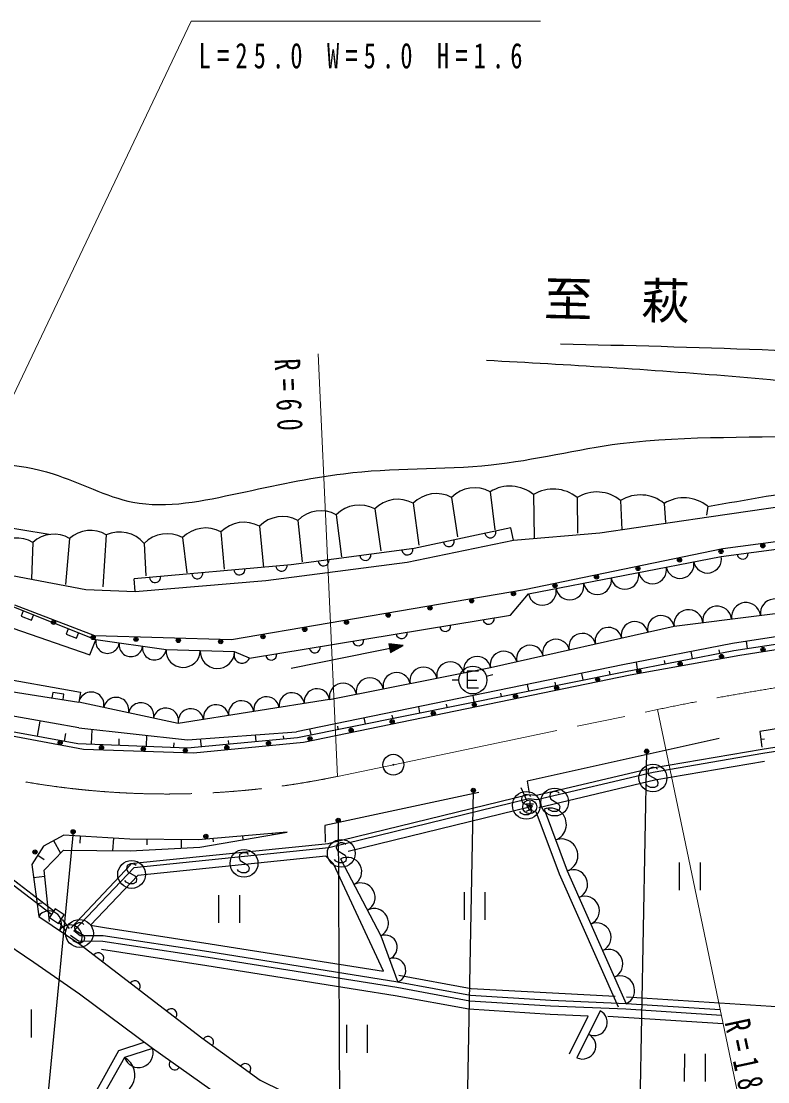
# Model space of a CAD drawing. Units: millimetres, scale not verified. Extents: x 40000 to 680000, y 20000 to 380000.
# Drawn here: x 335800 to 389482, y 236848 to 313068 of the extents above; entities that cross this region are included whole.
import ezdxf
from ezdxf.enums import TextEntityAlignment as Align

# ---------------------------------------------------------------- set-up
doc = ezdxf.new("R2010")
doc.units = ezdxf.units.MM
doc.header["$LTSCALE"] = 1000
doc.linetypes.add('CHAIN', pattern=[18.5, 12, -1.5, 3.5, -1.5])
for name, color, linetype, lineweight in [('M-BGD', 7, 'Continuous', 25), ('M-BMK', 2, 'CHAIN', 13), ('M-BMK-SRVR', 3, 'Continuous', 25), ('M-STR-HTXT', 7, 'Continuous', 13), ('M-STR-STRC', 7, 'Continuous', 25)]:
    doc.layers.add(name, color=color, linetype=linetype, lineweight=lineweight)
doc.layers.add('M-BMK-HTXT', color=7, linetype='Continuous')
doc.styles.add('ＭＳ ゴシック', font='')
doc.styles.get('ＭＳ ゴシック').set_extended_font_data('MS Gothic')

msp = doc.modelspace()

# ---------------------------------------------------------------- linework, layer by layer
at = {"layer": 'M-BGD'}
for p, q in [((369514, 279255), (369853, 276507)), ((372643, 279045), (372676, 275933)), ((363985, 278430), (364383, 275405)), ((366750, 278842), (367162, 276022)), ((375772, 278834), (375808, 276285)), ((378901, 278624), (378984, 276505)), ((382030, 278414), (382116, 277033)), ((385159, 278204), (385071, 277562)), ((358457, 277605), (358824, 274568)), ((361221, 278018), (361648, 275009)), ((352928, 276780), (353222, 273819)), ((355693, 277193), (356001, 274216)), ((341918, 276160), (341665, 272410)), ((347400, 275956), (347708, 273423)), ((350164, 276368), (350399, 273688)), ((336647, 275615), (336548, 272985)), ((339282, 275887), (338974, 272587)), ((344636, 275543), (344753, 273203)), ((372277, 271913), (386136, 274610)), ((370972, 270385), (372277, 271913)), ((352215, 267297), (370972, 270385)), ((340730, 267542), (341165, 268604)), ((388021, 267983), (387941, 268509)), ((355206, 266581), (363272, 268204)), ((384070, 267265), (383972, 267772)), ((386043, 267643), (385994, 267902)), ((380123, 266508), (380029, 266995)), ((382096, 266886), (382048, 267135)), ((369237, 265993), (369718, 266129)), ((376202, 265729), (376107, 266200)), ((378158, 266122), (378110, 266361)), ((367275, 265712), (366775, 265709)), ((367875, 265720), (368555, 265720)), ((372290, 264942), (372198, 265402)), ((374246, 265335), (374199, 265568)), ((368378, 264155), (368288, 264603)), ((370334, 264549), (370289, 264776)), ((364467, 263369), (364379, 263805)), ((366422, 263762), (366378, 263983)), ((360555, 262582), (360469, 263006)), ((362511, 262975), (362467, 263190)), ((336961, 261690), (337159, 262771)), ((356643, 261795), (356560, 262207)), ((358599, 262189), (358557, 262398)), ((338907, 261333), (339007, 261880)), ((340866, 261117), (340907, 262172)), ((342837, 261040), (342855, 261498)), ((344808, 260963), (344838, 261738)), ((348752, 260942), (348700, 261489)), ((352702, 261317), (352658, 261788)), ((354677, 261505), (354657, 261721)), ((385990, 261516), (372187, 258450)), ((388982, 261461), (389256, 261493)), ((346779, 260887), (346791, 261204)), ((350727, 261130), (350703, 261384)), ((372187, 258450), (372322, 257597)), ((368711, 257650), (357631, 255257)), ((372156, 257061), (371741, 257970)), ((372363, 257006), (372363, 256686)), ((372439, 256615), (359312, 253387)), ((372103, 256826), (372623, 256826)), ((354921, 254780), (348521, 254244)), ((348646, 253706), (354921, 254780)), ((353854, 254691), (353858, 254645)), ((357631, 255257), (357667, 254069)), ((338861, 254569), (337402, 253789)), ((338131, 254179), (338619, 253268)), ((343616, 254281), (338861, 254569)), ((340050, 254497), (340019, 253989)), ((342427, 254353), (342373, 253451)), ((348521, 254244), (343616, 254281)), ((343881, 252555), (357897, 253975)), ((344842, 254272), (344839, 253886)), ((347295, 254254), (347290, 253633)), ((349588, 254334), (349607, 254104)), ((351721, 254512), (351744, 254236)), ((331975, 253497), (337972, 248885)), ((332120, 253764), (338155, 249122)), ((337402, 253789), (336568, 252462)), ((336985, 253126), (337452, 252832)), ((337461, 252063), (338838, 253496)), ((338838, 253496), (343623, 253436)), ((343623, 253436), (348646, 253706)), ((343911, 252257), (357927, 253676)), ((336568, 252462), (337056, 248736)), ((339359, 247895), (343693, 252463)), ((383112, 252614), (383111, 250614)), ((384631, 250614), (384632, 252614)), ((336690, 251531), (337502, 251637)), ((337823, 248369), (337461, 252063)), ((339577, 247689), (343911, 252257)), ((349993, 250271), (349993, 248271)), ((351513, 248270), (351513, 250270)), ((367648, 250477), (367647, 248477)), ((369167, 248476), (369168, 250476)), ((336714, 245412), (330412, 249655)), ((336934, 249668), (337310, 249717)), ((337056, 248736), (340026, 246729)), ((338746, 248507), (339255, 247867)), ((338512, 248320), (339020, 247681)), ((339980, 243155), (336714, 245412)), ((345233, 239246), (339980, 243155)), ((379287, 242458), (373875, 242691)), ((386056, 242025), (379287, 242458)), ((379319, 242957), (392211, 242131)), ((336542, 240033), (336543, 242033)), ((379270, 242059), (373858, 242291)), ((377417, 241954), (375760, 238581)), ((386141, 241618), (379262, 242059)), ((359190, 240940), (359189, 238940)), ((360709, 238939), (360710, 240939)), ((375222, 238845), (376562, 241574)), ((386268, 241009), (377980, 241540)), ((383481, 238863), (383480, 236863)), ((385000, 236863), (385001, 238863))]:
    msp.add_line(p, q, dxfattribs=at)
for points in [[(371194, 275770), (377404, 276295), (385246, 277440), (398282, 279344), (402142, 279780), (410594, 280512), (424183, 280823), (442213, 280944), (448828, 280916), (459834, 279154), (469970, 277403), (479210, 276422), (490639, 276002), (501549, 276415)], [(292140, 278839), (309200, 276826), (321655, 275372), (332720, 273677), (340440, 272220), (343993, 272085), (343916, 272989)], [(404199, 277510), (386255, 275143), (371979, 272212), (350909, 268605), (341103, 268888), (335333, 271093)], [(386136, 274610), (390826, 275224), (400206, 276529), (409219, 277219), (418983, 277448), (428592, 277600), (438451, 277367), (450885, 276848)], [(371012, 276652), (364061, 275176), (355205, 274007), (343916, 272989)], [(343993, 272085), (353393, 272862), (363544, 274193), (371194, 275770), (371012, 276652)], [(357975, 264317), (369549, 266617), (382741, 269599), (395164, 271157), (408784, 272666), (418146, 273603), (430596, 272797)], [(310914, 272376), (314491, 270550), (317822, 268335), (321247, 266318), (324908, 264672), (332439, 262207), (340276, 260763), (348195, 260486), (356088, 261257), (379595, 266086), (387476, 267496), (395425, 268763), (403376, 269626), (411360, 270092), (419357, 270232), (427320, 270058), (435285, 269493), (447409, 268389), (455385, 268250), (463373, 268769), (470321, 269677)], [(341165, 268604), (335024, 271052), (324331, 272393)], [(434990, 270742), (427007, 271289), (418962, 271427), (410914, 270991), (402889, 270395), (394870, 269559), (386933, 268356), (379050, 266802), (355591, 262009)], [(335948, 270683), (335800, 270312), (336543, 270016), (336691, 270387)], [(339948, 262278), (332343, 263621), (325354, 266886), (319540, 269899)], [(325958, 270559), (334577, 269657), (340730, 267542)], [(355665, 261598), (379136, 266319), (387030, 267832), (394958, 269043), (402923, 269907), (410913, 270404), (418942, 270560), (426949, 270424), (434902, 269825)], [(316108, 269687), (321011, 266777), (324585, 265165), (332096, 262583), (339880, 261155), (347765, 260849), (355665, 261598)], [(339179, 269396), (339031, 269024), (339774, 268728), (339922, 269100)], [(352215, 267297), (351140, 267742), (346212, 267895), (341165, 268604)], [(329860, 266314), (333588, 266004), (340074, 264839), (339944, 264139)], [(368675, 266360), (367875, 266360), (367875, 265160), (368675, 265160)], [(330719, 265407), (333384, 265162), (339944, 264139)], [(338805, 264316), (338867, 264712), (338076, 264835), (338014, 264440)], [(357975, 264317), (347096, 262597), (339944, 264139)], [(411185, 264306), (404052, 263992), (394113, 262855), (388915, 262029), (389048, 260894)], [(389087, 260760), (400667, 262561), (410677, 263408), (414731, 263536), (419765, 263411), (426758, 262958), (432323, 262453)], [(389133, 260464), (400703, 262263), (410694, 263109), (414732, 263236), (419752, 263111), (426735, 262659), (432295, 262154)], [(339948, 262278), (347747, 261417), (355591, 262009)], [(357856, 253968), (372277, 257501), (372859, 257435), (381181, 259402), (389082, 260759)], [(357927, 253676), (372296, 257197), (372877, 257131), (381241, 259108), (389133, 260464)], [(389234, 259872), (381361, 258520), (373015, 256547)], [(372103, 256286), (372303, 256366), (372443, 256486), (372523, 256586), (372563, 256686), (372163, 256686), (372203, 256586), (372283, 256486), (372403, 256386), (372623, 256286)], [(378739, 242215), (374500, 251776), (372837, 256239)], [(373399, 256449), (375056, 252003), (379287, 242458)], [(358763, 252862), (361655, 247339), (362872, 244019)], [(362809, 243624), (349240, 245784), (341660, 246939), (339920, 246948), (339343, 247365)], [(362872, 244019), (349300, 246179), (341691, 247339), (340050, 247348), (339577, 247689)], [(340026, 246729), (348798, 240018), (352984, 236973), (356241, 235364)], [(376562, 241574), (373826, 241692), (367978, 242056), (362697, 243034), (349149, 245191), (341570, 246346)], [(373875, 242691), (368101, 243050), (362872, 244019)], [(362963, 244511), (368160, 243547), (378500, 243001)], [(373850, 242291), (368052, 242652), (362799, 243626)], [(340370, 231720), (341226, 236256), (342828, 239091), (344644, 239685)], [(345233, 239246), (343236, 238593), (341797, 236047), (340959, 231609)], [(355190, 232953), (351418, 234854), (345233, 239246)]]:
    msp.add_lwpolyline(points, dxfattribs=at)
for points in [[(363272, 268204), (362229, 268321), (362355, 267693)], [(363154, 268181), (362280, 268270), (362382, 267760)], [(363037, 268157), (362331, 268219), (362410, 267827)], [(362919, 268133), (362382, 268168), (362437, 267893)], [(362802, 268109), (362433, 268117), (362464, 267960)], [(362645, 268078), (362484, 268066), (362492, 268027)], [(361852, 244789), (358265, 252509), (357709, 253051), (344193, 251682), (340791, 248096), (341782, 247932), (349394, 246772)], [(338250, 249285), (337827, 248648), (338471, 248220), (338894, 248857)]]:
    msp.add_lwpolyline(points, close=True, dxfattribs=at)
for centre, radius in [((389124, 275370), 150), ((389124, 275370), 90), ((389124, 275370), 30), ((383135, 274350), 150), ((383135, 274350), 90), ((386118, 274962), 150), ((386118, 274962), 90), ((386118, 274962), 30), ((380152, 273737), 150), ((380152, 273737), 90), ((380152, 273737), 30), ((383135, 274350), 30), ((377169, 273125), 150), ((377169, 273125), 90), ((377169, 273125), 30), ((374186, 272512), 150), ((374186, 272512), 90), ((374186, 272512), 30), ((368192, 271412), 150), ((368192, 271412), 90), ((368192, 271412), 30), ((371194, 271926), 150), ((371194, 271926), 90), ((371194, 271926), 30), ((365191, 270898), 150), ((365191, 270898), 90), ((365191, 270898), 30), ((338124, 269866), 150), ((338124, 269866), 90), ((338124, 269866), 30), ((359188, 269871), 150), ((359188, 269871), 90), ((359188, 269871), 30), ((362189, 270384), 150), ((362189, 270384), 90), ((362189, 270384), 30), ((356187, 269357), 150), ((356187, 269357), 90), ((356187, 269357), 30), ((340969, 268779), 150), ((340969, 268779), 90), ((340969, 268779), 30), ((344056, 268653), 150), ((344056, 268653), 90), ((344056, 268653), 30), ((347100, 268565), 150), ((347100, 268565), 90), ((347100, 268565), 30), ((350144, 268477), 150), ((350144, 268477), 90), ((350144, 268477), 30), ((353185, 268843), 150), ((353185, 268843), 90), ((353185, 268843), 30), ((386153, 267412), 150), ((389131, 267911), 150), ((389131, 267911), 90), ((389131, 267911), 30), ((383183, 266880), 150), ((383183, 266880), 90), ((383183, 266880), 30), ((386153, 267412), 90), ((386153, 267412), 30), ((368275, 265720), 1000), ((380213, 266349), 150), ((380213, 266349), 90), ((380213, 266349), 30), ((374296, 265151), 150), ((377251, 265758), 150), ((377251, 265758), 90), ((377251, 265758), 30), ((371341, 264544), 150), ((371341, 264544), 90), ((371341, 264544), 30), ((374296, 265151), 90), ((374296, 265151), 30), ((368386, 263937), 150), ((368386, 263937), 90), ((368386, 263937), 30), ((365430, 263330), 150), ((365430, 263330), 90), ((365430, 263330), 30), ((359520, 262116), 150), ((359520, 262116), 90), ((362475, 262723), 150), ((362475, 262723), 90), ((362475, 262723), 30), ((356565, 261509), 150), ((356565, 261509), 90), ((356565, 261509), 30), ((359520, 262116), 30), ((338602, 261224), 150), ((338602, 261224), 90), ((338602, 261224), 30), ((341568, 260868), 150), ((341568, 260868), 90), ((341568, 260868), 30), ((344583, 260762), 150), ((344583, 260762), 90), ((344583, 260762), 30), ((347598, 260657), 150), ((347598, 260657), 90), ((347598, 260657), 30), ((350583, 260870), 150), ((350583, 260870), 90), ((350583, 260870), 30), ((353586, 261164), 150), ((353586, 261164), 90), ((353586, 261164), 30), ((372363, 256606), 500), ((349079, 254492), 150), ((349079, 254492), 90), ((349079, 254492), 30), ((336791, 253364), 150), ((336791, 253364), 90), ((336791, 253364), 30)]:
    msp.add_circle(centre, radius, dxfattribs=at)
for centre, radius, start, end in [((365642, 276793), 2329, 61.61554, 135.35535), ((368407, 277206), 2329, 61.61554, 135.35535), ((370930, 276946), 2709, 50.78656, 121.52979), ((374059, 276736), 2709, 50.78656, 121.52979), ((377188, 276526), 2709, 50.78656, 121.52979), ((380318, 276315), 2709, 50.78656, 121.52979), ((360114, 275968), 2329, 61.61554, 135.35535), ((362878, 276381), 2329, 61.61554, 135.35535), ((383447, 276105), 2709, 50.78656, 121.52979), ((354585, 275144), 2329, 61.61554, 135.35535), ((357350, 275556), 2329, 61.61554, 135.35535), ((351821, 274731), 2329, 61.61554, 135.35535), ((335510, 273721), 2208, 59.039, 132.77875), ((338146, 273994), 2208, 59.039, 132.77875), ((340782, 274267), 2208, 59.039, 132.77875), ((342865, 274040), 2322, 40.33606, 114.07587), ((346293, 273906), 2329, 61.61554, 135.35535), ((349057, 274319), 2329, 61.61554, 135.35535), ((369524, 276336), 400, 191.98999, 11.98999), ((363568, 275110), 400, 187.51663, 7.51663), ((366549, 275704), 400, 191.98999, 11.98999), ((360552, 274712), 400, 187.51663, 7.51663), ((385146, 274418), 1008, 191.0115, 11.0115), ((387669, 274811), 400, 187.45959, 7.45959), ((351489, 273672), 400, 185.15427, 5.15427), ((354518, 273945), 400, 185.15427, 5.15427), ((357537, 274315), 400, 187.51663, 7.51663), ((381187, 273647), 1008, 191.0115, 11.0115), ((383166, 274032), 1008, 191.0115, 11.0115), ((345431, 273125), 400, 185.15427, 5.15427), ((348460, 273399), 400, 185.15427, 5.15427), ((377227, 272877), 1008, 191.0115, 11.0115), ((379207, 273262), 1008, 191.0115, 11.0115), ((373267, 272106), 1008, 191.0115, 11.0115), ((375247, 272491), 1008, 191.0115, 11.0115), ((389988, 270508), 1043, 7.14839, 187.14839), ((383776, 269729), 1043, 7.14839, 187.14839), ((385847, 269989), 1043, 7.14839, 187.14839), ((387917, 270248), 1043, 7.14839, 187.14839), ((369409, 270128), 400, 189.34901, 9.34901), ((379914, 268960), 966, 12.73745, 192.73745), ((381799, 269386), 966, 12.73745, 192.73745), ((363156, 269098), 400, 189.34901, 9.34901), ((366283, 269613), 400, 189.34901, 9.34901), ((376145, 268108), 966, 12.73745, 192.73745), ((378030, 268534), 966, 12.73745, 192.73745), ((342007, 268486), 849, 172.00673, 352.00673), ((343689, 268250), 849, 172.00673, 352.00673), ((360030, 268584), 400, 189.34901, 9.34901), ((374260, 267682), 966, 12.73745, 192.73745), ((345371, 268014), 849, 172.00673, 352.00673), ((347444, 267857), 1233, 178.21157, 358.21157), ((349908, 267780), 1233, 178.21157, 358.21157), ((351678, 267519), 581, 157.50958, 337.50958), ((353778, 267554), 400, 189.34901, 9.34901), ((356904, 268069), 400, 189.34901, 9.34901), ((370491, 266830), 966, 12.73745, 192.73745), ((372376, 267256), 966, 12.73745, 192.73745), ((366656, 266042), 983, 11.24137, 191.24137), ((368585, 266425), 983, 11.24137, 191.24137), ((362798, 265275), 983, 11.24137, 191.24137), ((364727, 265659), 983, 11.24137, 191.24137), ((358940, 264508), 983, 11.24137, 191.24137), ((360869, 264892), 983, 11.24137, 191.24137), ((340838, 263946), 915, 347.83398, 167.83398), ((353442, 263600), 918, 8.98358, 188.98358), ((355256, 263887), 918, 8.98358, 188.98358), ((357069, 264173), 918, 8.98358, 188.98358), ((342626, 263561), 915, 347.83398, 167.83398), ((344414, 263175), 915, 347.83398, 167.83398), ((349816, 263027), 918, 8.98358, 188.98358), ((351629, 263314), 918, 8.98358, 188.98358), ((346202, 262790), 915, 347.83398, 167.83398), ((348003, 262740), 918, 8.98358, 188.98358), ((373813, 255337), 1186, 290.44093, 110.44093), ((374642, 253114), 1186, 290.44093, 110.44093), ((359245, 251942), 1039, 297.63723, 117.63723), ((375479, 251048), 1044, 293.9095, 113.9095), ((360209, 250101), 1039, 297.63723, 117.63723), ((376325, 249139), 1044, 293.9095, 113.9095), ((361173, 248259), 1039, 297.63723, 117.63723), ((337799, 248235), 896, 325.94707, 145.94707), ((339284, 247231), 896, 325.94707, 145.94707), ((377172, 247231), 1044, 293.9095, 113.9095), ((361959, 246509), 884, 290.13046, 110.13046), ((378018, 245322), 1044, 293.9095, 113.9095), ((341340, 245724), 400, 322.57966, 142.57966), ((362567, 244849), 884, 290.13046, 110.13046), ((343968, 243713), 400, 322.57966, 142.57966), ((378864, 243413), 1044, 293.9095, 113.9095), ((346596, 241702), 400, 322.57966, 142.57966), ((377003, 241111), 940, 243.84254, 63.84254), ((349232, 239702), 400, 323.96715, 143.96715), ((376175, 239424), 940, 243.84254, 63.84254), ((342516, 237320), 1462, 240.53826, 60.53826), ((344234, 238920), 1051, 198.09673, 18.09673), ((346838, 238106), 400, 144.61952, 324.61952), ((351908, 237756), 400, 323.96715, 143.96715)]:
    msp.add_arc(centre, radius, start, end, dxfattribs=at)
for points, knots in [([(374575, 289885), (379406, 289770), (384237, 289655), (389069, 289464), (393901, 289273), (398733, 289005), (403563, 289043), (408381, 289080), (413196, 289420), (418015, 289637), (422646, 289846), (427280, 289940), (431902, 290208), (436880, 290498), (441843, 290990), (446800, 291575)], [0, 0, 0, 0, 1, 1, 1, 2, 2, 2, 3, 3, 3, 4, 4, 4, 5, 5, 5, 5]), ([(369258, 288708), (375142, 288379), (381025, 288051), (386909, 287552), (392793, 287052), (398676, 286383), (404560, 286395), (409656, 286406), (414752, 286929), (419855, 287254), (424806, 287561), (429765, 287684), (434682, 288222), (438736, 288666), (442761, 289392), (446792, 290058)], [0, 0, 0, 0, 1, 1, 1, 2, 2, 2, 3, 3, 3, 4, 4, 4, 5, 5, 5, 5]), ([(321701, 281181), (324483, 281264), (327265, 281346), (330081, 281365), (332790, 281383), (335531, 281342), (338104, 280533), (340041, 279924), (341884, 278880), (343831, 278508), (346283, 278031), (348901, 278606), (351443, 279152), (353986, 279685), (356458, 280252), (358977, 280549), (362481, 281007), (366065, 280813), (369584, 281177), (372700, 281528), (375768, 282309), (378873, 282722), (383782, 283331), (388781, 283066), (393729, 283377), (397102, 283651), (400442, 284225), (403844, 284430), (407346, 284641), (410914, 284462), (414277, 285264), (416180, 285718), (418018, 286486), (419855, 287254)], [0, 0, 0, 0, 1, 1, 1, 2, 2, 2, 3, 3, 3, 4, 4, 4, 5, 5, 5, 6, 6, 6, 7, 7, 7, 8, 8, 8, 9, 9, 9, 10, 10, 10, 11, 11, 11, 11]), ([(385154, 278194), (390779, 279175), (396403, 280156), (402072, 280797), (404891, 281116), (407720, 281351), (410552, 281527), (419695, 282096), (428862, 282054), (438029, 282012)], [0, 0, 0, 0, 1, 1, 1, 2, 2, 2, 3, 3, 3, 3]), ([(327881, 277813), (329639, 277543), (331396, 277273), (333151, 276986), (334706, 276731), (336259, 276463), (337812, 276195)], [0, 0, 0, 0, 1, 1, 1, 2, 2, 2, 2])]:
    msp.add_open_spline(points, degree=3, knots=knots, dxfattribs=at)
at = {"layer": 'M-BMK'}
msp.add_lwpolyline([(358549, 258798), (362559, 259635), (381550, 263601)], dxfattribs=at)
for centre, radius, start, end in [((418349, 87403), 180000, 84.81287, 101.79645), ((346282, 317530), 60000, 242.59186, 281.79645)]:
    msp.add_arc(centre, radius, start, end, dxfattribs=at)
at = {"layer": 'M-BMK-SRVR'}
for radius in [750, 30]:
    msp.add_circle((362559, 259635), radius, dxfattribs=at)
at = {"layer": 'M-STR-HTXT'}
for p, q in [((358549, 258798), (357161, 289155)), ((387683, 234235), (381550, 263601))]:
    msp.add_line(p, q, dxfattribs=at)
msp.add_lwpolyline([(328776, 272637), (348009, 313068), (373137, 313068)], dxfattribs=at)
at = {"layer": 'M-STR-STRC'}
for p, q in [((380769, 260606), (380277, 234469)), ((368307, 257792), (367816, 233180)), ((358592, 255634), (358707, 230946)), ((339531, 254815), (337136, 229828))]:
    msp.add_line(p, q, dxfattribs=at)
for points in [[(381539, 259322), (381459, 259402), (381299, 259442), (381139, 259442), (380899, 259322), (380859, 259082), (380939, 258882), (381499, 258562), (381579, 258362), (381539, 258122), (381338, 258002), (381058, 258002), (380819, 258122), (380739, 258242)], [(374478, 257590), (374398, 257670), (374238, 257710), (374078, 257710), (373838, 257590), (373798, 257350), (373878, 257150), (374438, 256830), (374518, 256630), (374478, 256390), (374278, 256270), (373998, 256270), (373758, 256390), (373678, 256510)], [(372442, 257358), (372363, 257438), (372203, 257478), (372043, 257478), (371802, 257358), (371762, 257118), (371842, 256918), (372402, 256598), (372482, 256398), (372442, 256158), (372242, 256038), (371962, 256038), (371722, 256158), (371642, 256278)], [(359132, 253904), (359052, 253984), (358892, 254024), (358732, 254024), (358492, 253904), (358452, 253664), (358532, 253464), (359092, 253144), (359172, 252944), (359132, 252704), (358932, 252584), (358652, 252584), (358412, 252704), (358332, 252824)], [(352144, 253187), (352064, 253267), (351904, 253307), (351744, 253307), (351504, 253187), (351464, 252947), (351544, 252747), (352104, 252427), (352184, 252227), (352144, 251987), (351944, 251867), (351664, 251867), (351424, 251988), (351344, 252108)], [(344058, 252388), (343978, 252468), (343818, 252508), (343658, 252508), (343418, 252388), (343378, 252148), (343458, 251948), (344018, 251628), (344098, 251428), (344058, 251188), (343858, 251068), (343578, 251068), (343338, 251188), (343258, 251308)], [(340310, 248149), (340230, 248229), (340070, 248269), (339910, 248269), (339670, 248149), (339630, 247909), (339710, 247709), (340270, 247389), (340350, 247189), (340310, 246949), (340110, 246829), (339830, 246829), (339590, 246949), (339510, 247069)]]:
    msp.add_lwpolyline(points, dxfattribs=at)
for centre, radius in [((380769, 260606), 150), ((380769, 260606), 90), ((380769, 260606), 30), ((381219, 258682), 1000), ((368307, 257792), 150), ((368307, 257792), 90), ((368307, 257792), 30), ((372122, 256718), 1000), ((374158, 256950), 1000), ((358592, 255634), 150), ((358592, 255634), 90), ((358592, 255634), 30), ((339531, 254815), 150), ((339531, 254815), 90), ((339531, 254815), 30), ((358812, 253264), 1000), ((351824, 252547), 1000), ((343738, 251748), 1000), ((339990, 247509), 1000)]:
    msp.add_circle(centre, radius, dxfattribs=at)

# ---------------------------------------------------------------- texts
at = {"layer": 'M-BMK-HTXT', "style": 'ＭＳ ゴシック'}
msp.add_text('至\u3000萩', height=2566, rotation=358.7, dxfattribs=at).set_placement((373340, 291105), align=Align.BOTTOM_LEFT)
at = {"layer": 'M-STR-HTXT', "insert": (348564, 309651), "char_height": 1833, "attachment_point": 7, "style": 'ＭＳ ゴシック'}
msp.add_mtext('\\T1.51;\\W0.7;L=25.0\\~W=5.0\\~H=1.6', dxfattribs=at)
at = {"layer": 'M-STR-HTXT', "char_height": 1833, "attachment_point": 7, "style": 'ＭＳ ゴシック'}
for s, insert, rotation in [('\\T1.65;\\W0.7;R=60', (353989, 288786), 272.5), ('\\T1.61;\\W0.7;R=180', (386337, 241121), 282.1)]:
    msp.add_mtext(s, dxfattribs=dict(at, insert=insert, rotation=rotation))

doc.saveas('drawing.dxf')
